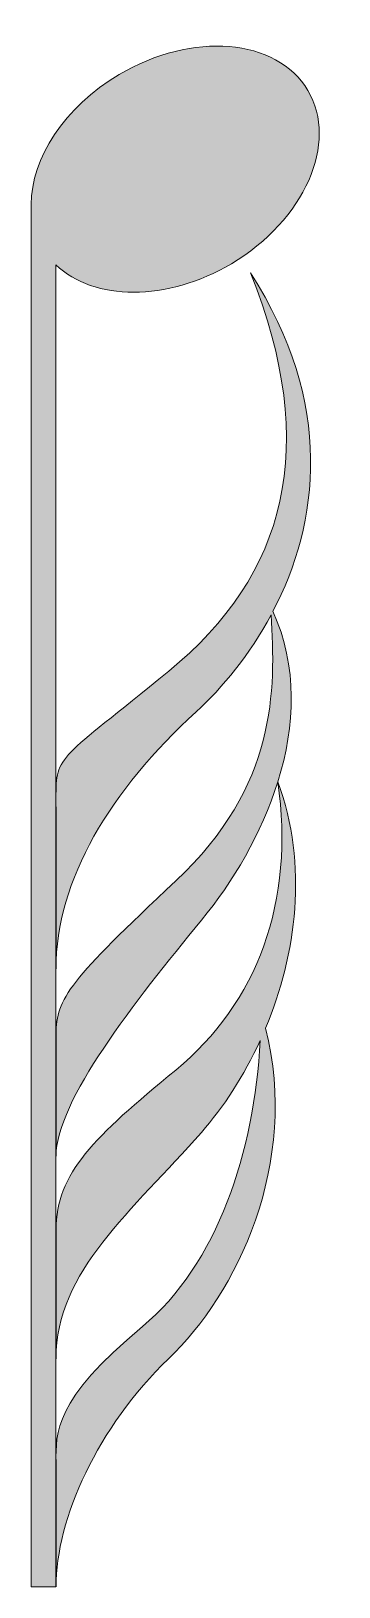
# Model space of a CAD drawing. Header units: inches. Extents: x 45 to 54.7, y 24.9 to 74.2.
import ezdxf

# ---------------------------------------------------------------- set-up
doc = ezdxf.new("R2010")
doc.units = ezdxf.units.IN
doc.header["$MEASUREMENT"] = 0
doc.layers.add('Layer 1', color=7, linetype='Continuous')

msp = doc.modelspace()

# ---------------------------------------------------------------- hatches: boundary and pattern name
at = {"layer": 'Layer 1', "true_color": 0x231f20}
h = msp.add_hatch(color=250, dxfattribs=at)
h.dxf.hatch_style = 2
edge = h.paths.add_edge_path()
edge.add_spline(control_points=[(51.924, 66.529), (54.138, 61.017), (53.059, 56.958), (49.34, 53.915), (45.858, 51.065), (45.761, 51.288), (45.763, 49.888), (45.763, 49.888), (45.763, 66.789), (45.763, 66.789), (46.96, 65.637), (49.278, 65.608), (51.321, 66.821), (53.641, 68.2), (54.725, 70.659), (53.742, 72.314), (52.759, 73.969), (50.08, 74.193), (47.76, 72.814), (46.026, 71.785), (44.984, 70.152), (44.976, 68.702), (44.976, 68.702), (44.976, 68.702), (44.976, 68.702), (44.976, 68.702), (44.976, 24.896), (44.976, 24.896), (44.976, 24.896), (45.763, 24.896), (45.763, 24.896), (45.763, 24.896), (45.763, 49.872), (45.763, 49.872), (45.763, 49.781), (45.764, 49.685), (45.764, 49.58), (45.764, 47.828), (45.764, 44.477), (45.764, 44.477), (45.764, 47.305), (47.491, 50.142), (50.203, 52.624), (51.043, 53.393), (51.906, 54.438), (52.579, 55.694), (52.722, 53.318), (52.77, 50.276), (49.56, 47.267), (46.217, 44.132), (45.764, 43.543), (45.764, 42.41), (45.764, 41.277), (45.764, 38.542), (45.764, 38.542), (45.764, 40.28), (48.256, 43.453), (50.371, 46.021), (51.369, 47.233), (52.278, 48.766), (52.79, 50.403), (53.337, 46.615), (52.143, 43.396), (49.56, 41.274), (46.972, 39.147), (45.764, 38.015), (45.764, 36.201), (45.764, 34.388), (45.764, 32.123), (45.764, 32.123), (45.764, 34.917), (48.181, 36.805), (50.371, 39.298), (51.067, 40.09), (51.715, 41.086), (52.23, 42.207), (52.053, 38.69), (50.874, 35.114), (48.5, 33.143), (45.676, 30.798), (45.764, 29.776), (45.764, 28.849), (45.764, 27.921), (45.764, 24.896), (45.764, 24.896), (45.764, 27.043), (47.085, 29.98), (49.329, 32.123), (51.483, 34.179), (53.493, 38.302), (52.401, 42.603), (53.379, 44.935), (53.76, 47.747), (52.793, 50.41), (53.344, 52.178), (53.424, 54.065), (52.638, 55.808), (54.092, 58.594), (54.603, 62.391), (51.924, 66.529)], knot_values=[0, 0, 0, 0, 1, 1, 1, 2, 2, 2, 3, 3, 3, 4, 4, 4, 5, 5, 5, 6, 6, 6, 7, 7, 7, 8, 8, 8, 9, 9, 9, 10, 10, 10, 11, 11, 11, 12, 12, 12, 13, 13, 13, 14, 14, 14, 15, 15, 15, 16, 16, 16, 17, 17, 17, 18, 18, 18, 19, 19, 19, 20, 20, 20, 21, 21, 21, 22, 22, 22, 23, 23, 23, 24, 24, 24, 25, 25, 25, 26, 26, 26, 27, 27, 27, 28, 28, 28, 29, 29, 29, 30, 30, 30, 31, 31, 31, 32, 32, 32, 33, 33, 33, 33], degree=3, periodic=1)

# ---------------------------------------------------------------- linework, layer by layer
at = {"layer": 'Layer 1', "lineweight": 0}
msp.add_open_spline([(51.924, 66.529), (54.138, 61.017), (53.059, 56.958), (49.34, 53.915), (45.858, 51.065), (45.761, 51.288), (45.763, 49.888), (45.763, 49.888), (45.763, 66.789), (45.763, 66.789), (46.96, 65.637), (49.278, 65.608), (51.321, 66.821), (53.641, 68.2), (54.725, 70.659), (53.742, 72.314), (52.759, 73.969), (50.08, 74.193), (47.76, 72.814), (46.026, 71.785), (44.984, 70.152), (44.976, 68.702), (44.976, 68.702), (44.976, 68.702), (44.976, 68.702), (44.976, 68.702), (44.976, 24.896), (44.976, 24.896), (44.976, 24.896), (45.763, 24.896), (45.763, 24.896), (45.763, 24.896), (45.763, 49.872), (45.763, 49.872), (45.763, 49.781), (45.764, 49.685), (45.764, 49.58), (45.764, 47.828), (45.764, 44.477), (45.764, 44.477), (45.764, 47.305), (47.491, 50.142), (50.203, 52.624), (51.043, 53.393), (51.906, 54.438), (52.579, 55.694), (52.722, 53.318), (52.77, 50.276), (49.56, 47.267), (46.217, 44.132), (45.764, 43.543), (45.764, 42.41), (45.764, 41.277), (45.764, 38.542), (45.764, 38.542), (45.764, 40.28), (48.256, 43.453), (50.371, 46.021), (51.369, 47.233), (52.278, 48.766), (52.79, 50.403), (53.337, 46.615), (52.143, 43.396), (49.56, 41.274), (46.972, 39.147), (45.764, 38.015), (45.764, 36.201), (45.764, 34.388), (45.764, 32.123), (45.764, 32.123), (45.764, 34.917), (48.181, 36.805), (50.371, 39.298), (51.067, 40.09), (51.715, 41.086), (52.23, 42.207), (52.053, 38.69), (50.874, 35.114), (48.5, 33.143), (45.676, 30.798), (45.764, 29.776), (45.764, 28.849), (45.764, 27.921), (45.764, 24.896), (45.764, 24.896), (45.764, 27.043), (47.085, 29.98), (49.329, 32.123), (51.483, 34.179), (53.493, 38.302), (52.401, 42.603), (53.379, 44.935), (53.76, 47.747), (52.793, 50.41), (53.344, 52.178), (53.424, 54.065), (52.638, 55.808), (54.092, 58.594), (54.603, 62.391), (51.924, 66.529)], degree=3, knots=[0, 0, 0, 0, 1, 1, 1, 2, 2, 2, 3, 3, 3, 4, 4, 4, 5, 5, 5, 6, 6, 6, 7, 7, 7, 8, 8, 8, 9, 9, 9, 10, 10, 10, 11, 11, 11, 12, 12, 12, 13, 13, 13, 14, 14, 14, 15, 15, 15, 16, 16, 16, 17, 17, 17, 18, 18, 18, 19, 19, 19, 20, 20, 20, 21, 21, 21, 22, 22, 22, 23, 23, 23, 24, 24, 24, 25, 25, 25, 26, 26, 26, 27, 27, 27, 28, 28, 28, 29, 29, 29, 30, 30, 30, 31, 31, 31, 32, 32, 32, 33, 33, 33, 33], dxfattribs=at)

doc.saveas('drawing.dxf')
